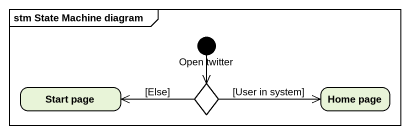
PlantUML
@startuml
mainframe stm State Machine diagram
hide empty description
state "Open twitter" as Open_twitter <<start>>
state "Start page" as Start_page
state choice1 <<choice>>
state "Home page" as Home_page
Open_twitter --> choice1
choice1 -left-> Start_page : [Else]
choice1 -right-> Home_page : [User in system]
@enduml
